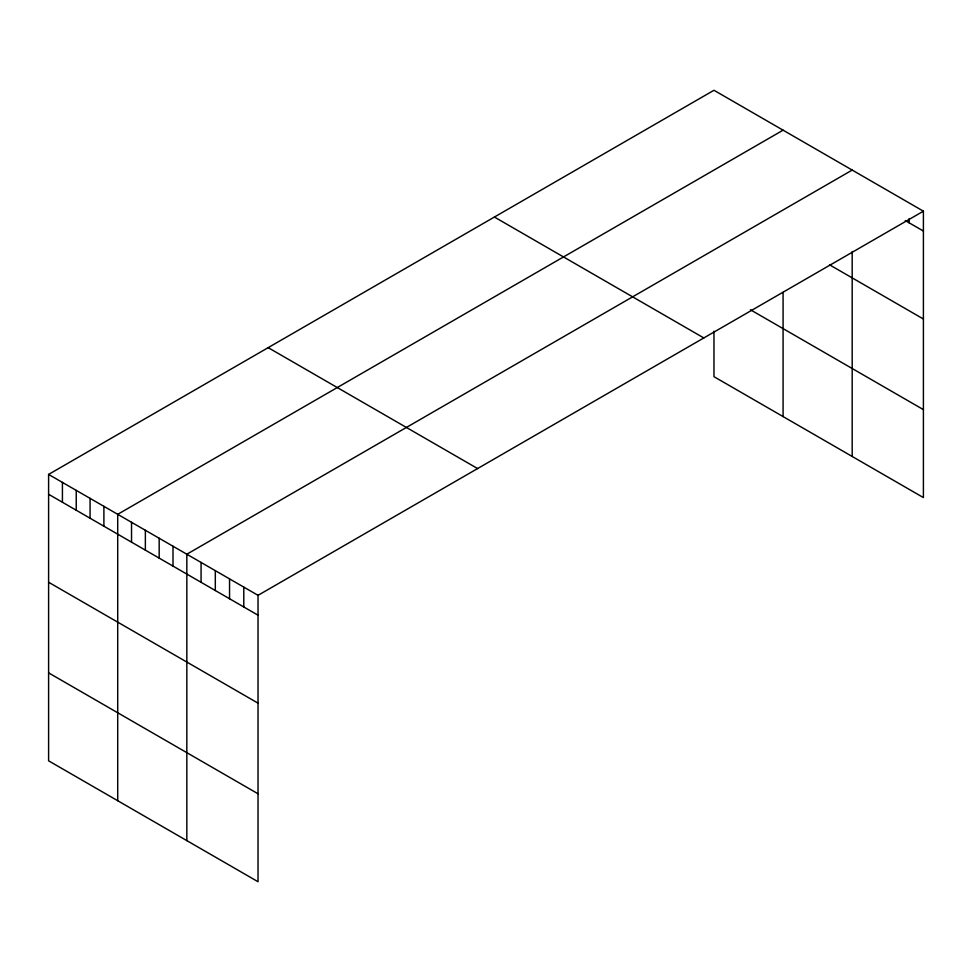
<?xml version="1.0" encoding="UTF-8"?>
<svg xmlns="http://www.w3.org/2000/svg" width="972" height="972" viewBox="0 0 972 972"><rect width="100%" height="100%" fill="white"/><g stroke="black" fill="none" stroke-linecap="round" stroke-linejoin="round"><path stroke-width="1.46" d="M48.6 474.421L258.03 595.326L258.03 881.726L48.6 760.821L48.6 474.421L713.97 90.275L923.4 211.179L923.4 497.579L713.97 376.674L713.97 331.221M783.08 130.175L117.709 514.322L117.709 800.721M852.189 170.076L186.831 554.222L186.831 840.622M258.03 595.326L923.4 211.179M905.272 220.583L923.4 231.044M829.578 264.834L923.4 318.998M750.408 309.752L923.4 409.625M494.396 217.035L703.825 337.952M268.175 347.648L477.604 468.565M48.6 494.274L258.03 615.191M48.6 582.24L258.03 703.157M48.6 672.855L258.03 793.772M909.16 218.566L909.16 222.819M852.189 251.505L852.189 456.476M783.08 292.365L783.08 416.575M243.79 587.112L243.79 606.978M229.55 578.887L229.55 598.752M215.31 570.661L215.31 590.526M201.07 562.448L201.07 582.301M173.004 546.24L173.004 566.105M159.177 538.257L159.177 558.122M145.363 530.275L145.363 550.14M131.536 522.304L131.536 542.157M103.895 506.339L103.895 526.204M90.068 498.357L90.068 518.222M76.241 490.374L76.241 510.239M62.427 482.391L62.427 502.257"/></g></svg>
